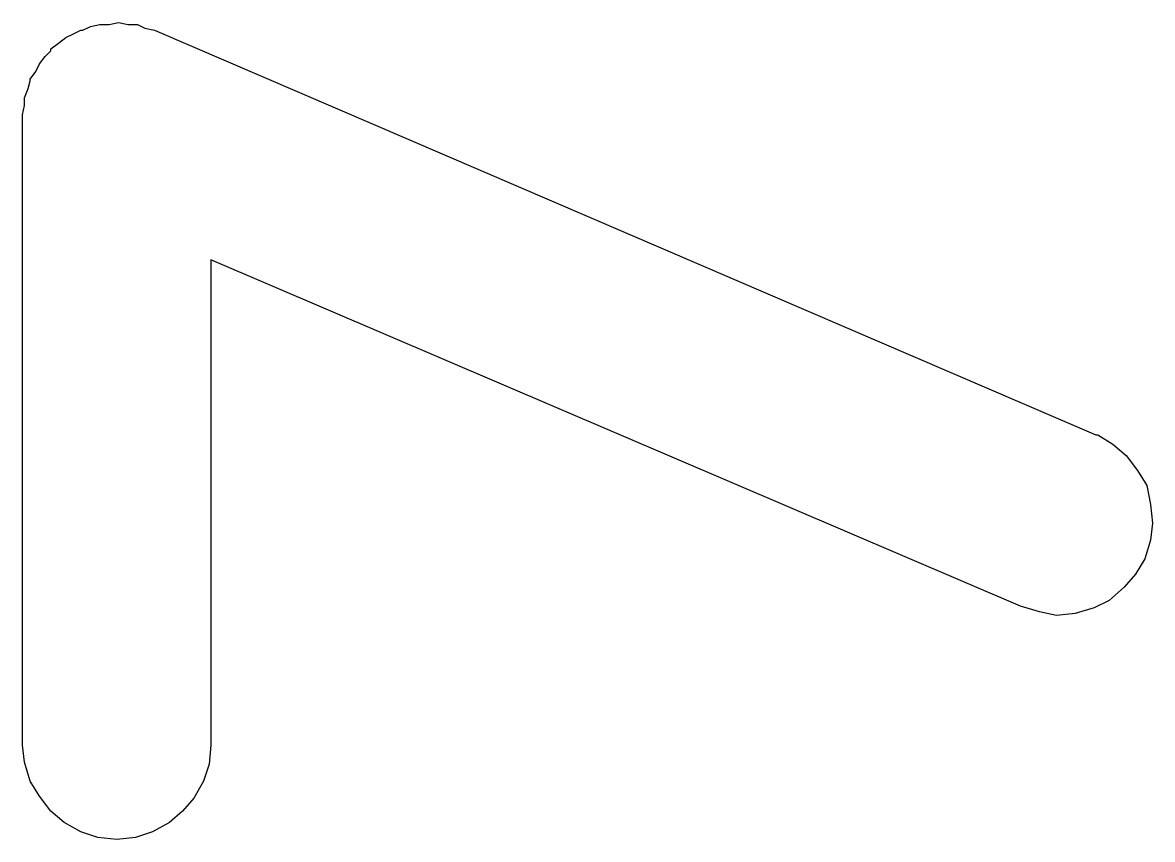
# Model space of a CAD drawing. Extents: x 169.2 to 195, y -135.1 to -106.
# Drawn here: x 191.376 to 191.976, y -117.629 to -117.195 of the extents above; entities that cross this region are included whole.
import ezdxf

# ---------------------------------------------------------------- set-up
doc = ezdxf.new("R2010")
doc.units = 0
doc.layers.add('BLACK', color=7, linetype='CONTINUOUS')

msp = doc.modelspace()

# ---------------------------------------------------------------- linework, layer by layer
at = {"layer": 'BLACK', "linetype": 'CONTINUOUS'}
for p, q in [((191.408, -117.199), (191.412, -117.197)), ((191.412, -117.197), (191.417, -117.196)), ((191.417, -117.196), (191.417, -117.196)), ((191.417, -117.196), (191.417, -117.196)), ((191.417, -117.196), (191.422, -117.196)), ((191.422, -117.196), (191.427, -117.195)), ((191.427, -117.195), (191.427, -117.195)), ((191.427, -117.195), (191.432, -117.196)), ((191.427, -117.195), (191.427, -117.195)), ((191.432, -117.196), (191.436, -117.196)), ((191.436, -117.196), (191.436, -117.196)), ((191.436, -117.196), (191.437, -117.196)), ((191.437, -117.196), (191.441, -117.198)), ((191.395, -117.206), (191.399, -117.203)), ((191.399, -117.203), (191.403, -117.201)), ((191.399, -117.203), (191.399, -117.203)), ((191.399, -117.203), (191.399, -117.203)), ((191.403, -117.201), (191.407, -117.199)), ((191.407, -117.199), (191.408, -117.199)), ((191.408, -117.199), (191.408, -117.199)), ((191.441, -117.198), (191.446, -117.199)), ((191.446, -117.199), (191.446, -117.199)), ((191.446, -117.199), (191.446, -117.199)), ((191.446, -117.199), (191.946, -117.414)), ((191.391, -117.209), (191.395, -117.206)), ((191.391, -117.21), (191.391, -117.209)), ((191.391, -117.209), (191.391, -117.209)), ((191.385, -117.217), (191.388, -117.213)), ((191.388, -117.213), (191.391, -117.21)), ((191.38, -117.225), (191.383, -117.221)), ((191.383, -117.221), (191.385, -117.217)), ((191.385, -117.217), (191.385, -117.217)), ((191.385, -117.217), (191.385, -117.217)), ((191.379, -117.23), (191.38, -117.226)), ((191.38, -117.226), (191.38, -117.225)), ((191.38, -117.225), (191.38, -117.225)), ((191.377, -117.235), (191.379, -117.23)), ((191.376, -117.244), (191.377, -117.239)), ((191.377, -117.239), (191.377, -117.235)), ((191.377, -117.235), (191.377, -117.235)), ((191.377, -117.235), (191.377, -117.235)), ((191.376, -117.245), (191.376, -117.244)), ((191.376, -117.244), (191.376, -117.244)), ((191.376, -117.579), (191.376, -117.245)), ((191.376, -117.245), (191.376, -117.245)), ((191.906, -117.505), (191.476, -117.321)), ((191.476, -117.321), (191.476, -117.579)), ((191.946, -117.414), (191.947, -117.414)), ((191.947, -117.414), (191.955, -117.419)), ((191.955, -117.419), (191.962, -117.425)), ((191.962, -117.425), (191.968, -117.433)), ((191.968, -117.433), (191.973, -117.441)), ((191.973, -117.441), (191.975, -117.451)), ((191.975, -117.451), (191.976, -117.461)), ((191.976, -117.461), (191.975, -117.47)), ((191.975, -117.47), (191.972, -117.48)), ((191.972, -117.48), (191.967, -117.488)), ((191.967, -117.488), (191.961, -117.495)), ((191.961, -117.495), (191.953, -117.502)), ((191.953, -117.502), (191.945, -117.506)), ((191.916, -117.508), (191.906, -117.505)), ((191.925, -117.51), (191.916, -117.508)), ((191.935, -117.509), (191.925, -117.51)), ((191.945, -117.506), (191.935, -117.509)), ((191.377, -117.588), (191.376, -117.579)), ((191.476, -117.579), (191.475, -117.589)), ((191.476, -117.579), (191.476, -117.579)), ((191.38, -117.598), (191.377, -117.588)), ((191.475, -117.589), (191.472, -117.598)), ((191.385, -117.606), (191.38, -117.598)), ((191.472, -117.598), (191.467, -117.607)), ((191.391, -117.614), (191.385, -117.606)), ((191.467, -117.607), (191.461, -117.614)), ((191.398, -117.62), (191.391, -117.614)), ((191.461, -117.614), (191.454, -117.62)), ((191.407, -117.625), (191.398, -117.62)), ((191.454, -117.62), (191.445, -117.625)), ((191.416, -117.628), (191.407, -117.625)), ((191.426, -117.629), (191.416, -117.628)), ((191.436, -117.628), (191.426, -117.629)), ((191.445, -117.625), (191.436, -117.628))]:
    msp.add_line(p, q, dxfattribs=at)

doc.saveas('drawing.dxf')
